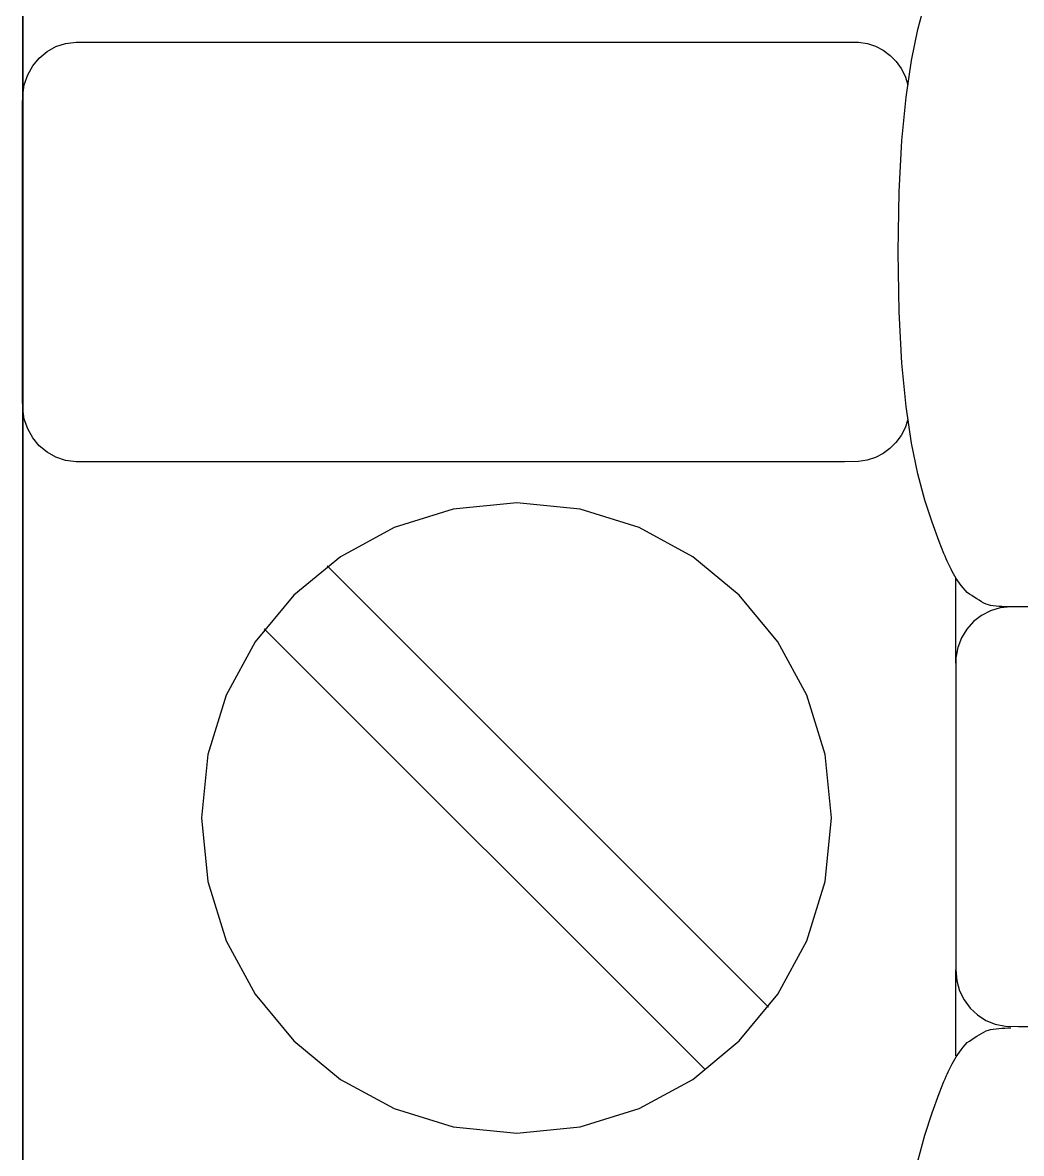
# Model space of a CAD drawing. Extents: x 1 to 47.7, y 0.2 to 35.
# Drawn here: x 36.708 to 37.238, y 9.057 to 9.657 of the extents above; entities that cross this region are included whole.
import ezdxf

# ---------------------------------------------------------------- set-up
doc = ezdxf.new("R2010")
doc.units = 0
doc.header["$MEASUREMENT"] = 0
for name, color, linetype in [('7_1__EMPTY_IO_BOARD_POSITI', 7, 'CONTINUOUS'), ('7_2___8__INDEPENDENT_INPUT', 7, 'CONTINUOUS'), ('7_3___8__OPTOISO_INDEPENDE', 7, 'CONTINUOUS'), ('7_4___24__OPTOISO_INDEPEND', 7, 'CONTINUOUS'), ('7_5___8__INDEPENDENT_INPUT', 7, 'CONTINUOUS'), ('7_6____8__INDEPENDENT_INPU', 7, 'CONTINUOUS'), ('7_7____8__OPTOISO_INDEPEND', 7, 'CONTINUOUS'), ('7_8____8__OPTOISO_INDEPEND', 7, 'CONTINUOUS')]:
    doc.layers.add(name, color=color, linetype=linetype)

msp = doc.modelspace()

# ---------------------------------------------------------------- linework, layer by layer
at = {"layer": '7_1__EMPTY_IO_BOARD_POSITI'}
msp.add_lwpolyline([(36.70819, 8.45), (36.70819, 8.49693), (36.70819, 8.54791), (36.70819, 8.60279), (36.70819, 8.66141), (36.70819, 8.72362), (36.70819, 8.78928), (36.70819, 8.85822), (36.70819, 8.93029), (36.70819, 9.00534), (36.70819, 9.08321), (36.70819, 9.16375), (36.70819, 9.24682), (36.70819, 9.33225), (36.70819, 9.41989), (36.70819, 9.50959), (36.70819, 9.60119), (36.70819, 9.78951)], dxfattribs=at)
at = {"layer": '7_2___8__INDEPENDENT_INPUT'}
for points in [[(36.70795, 9.73009), (36.70795, 9.5967), (36.70795, 9.46688), (36.70795, 9.34107), (36.70795, 9.2197), (36.70795, 9.10324), (36.70795, 8.99213), (36.70795, 8.8868), (36.70795, 8.7877), (36.70795, 8.69529), (36.70795, 8.61), (36.70795, 8.57017), (36.70795, 8.53228), (36.70795, 8.4964), (36.70795, 8.46258)], [(37.23261, 9.34679), (37.23111, 9.3468), (37.22954, 9.34682), (37.22794, 9.34687), (37.22634, 9.34695), (37.22478, 9.34707), (37.2233, 9.34724), (37.22193, 9.34747), (37.2207, 9.34776), (37.21956, 9.34818), (37.21831, 9.34878), (37.21706, 9.34946), (37.21579, 9.35022), (37.21452, 9.35103), (37.21325, 9.35187), (37.21199, 9.35271), (37.21073, 9.35354), (37.20948, 9.35433), (37.20832, 9.35556), (37.20726, 9.35687), (37.20626, 9.35815), (37.20533, 9.35941), (37.20447, 9.36065), (37.20366, 9.36188), (37.2029, 9.36311), (37.20219, 9.36434), (37.20153, 9.36558), (37.20091, 9.36675), (37.20035, 9.36784), (37.19983, 9.3689), (37.19932, 9.36996), (37.19881, 9.37107), (37.19828, 9.37227), (37.19771, 9.3736), (37.1971, 9.37509), (37.19461, 9.38141), (37.19081, 9.39169), (37.18699, 9.40348), (37.18332, 9.4173), (37.17997, 9.43368), (37.17708, 9.45314), (37.17482, 9.47621), (37.17335, 9.50341), (37.17282, 9.53527), (37.17335, 9.56713), (37.17482, 9.59433), (37.17708, 9.6174), (37.17997, 9.63685), (37.18332, 9.65323), (37.18699, 9.66705)], [(37.17794, 9.44621), (37.17645, 9.44177), (37.17433, 9.43768), (37.17164, 9.434), (37.16845, 9.43079), (37.16481, 9.4281), (37.16077, 9.42602), (37.15641, 9.42458), (37.15177, 9.42386), (37.14428, 9.42379), (37.11204, 9.42379), (37.05795, 9.42379), (36.99028, 9.42379), (36.9173, 9.42379), (36.84727, 9.42379), (36.78845, 9.42379), (36.74913, 9.42379), (36.73638, 9.4238), (36.73081, 9.42451), (36.72563, 9.42623), (36.72092, 9.42886), (36.71678, 9.43231), (36.71332, 9.43646), (36.71064, 9.44121), (36.70883, 9.44647), (36.708, 9.45212), (36.70795, 9.4571), (36.70795, 9.47126), (36.70795, 9.49358), (36.70795, 9.5208), (36.70795, 9.54964), (36.70795, 9.57686), (36.70795, 9.59918), (36.70795, 9.61334), (36.708, 9.61832), (36.70883, 9.62397), (36.71064, 9.62923), (36.71332, 9.63398), (36.71678, 9.63813), (36.72092, 9.64157), (36.72563, 9.6442), (36.73081, 9.64592), (36.73638, 9.64663), (36.74913, 9.64664), (36.78845, 9.64664), (36.84727, 9.64664), (36.9173, 9.64664), (36.99028, 9.64664), (37.05795, 9.64664), (37.11204, 9.64664), (37.14428, 9.64664), (37.15178, 9.64656), (37.15645, 9.64584), (37.16083, 9.64439), (37.16487, 9.64228), (37.16851, 9.63956), (37.1717, 9.63632), (37.17437, 9.6326), (37.17647, 9.62847), (37.17794, 9.62399)], [(37.10398, 9.13427), (36.86971, 9.36854)], [(37.20337, 9.3168), (37.20337, 9.36235)], [(37.24831, 9.34679), (37.23261, 9.34679), (37.22705, 9.34625), (37.22184, 9.3447), (37.21709, 9.34223), (37.21288, 9.33894), (37.20932, 9.33495), (37.20651, 9.33034), (37.20453, 9.32522), (37.2035, 9.31969), (37.20337, 9.31518), (37.20337, 9.30338), (37.20337, 9.28283), (37.20337, 9.25671), (37.20337, 9.2282), (37.20337, 9.20049), (37.20337, 9.17675), (37.20337, 9.16018), (37.20337, 9.15395), (37.20389, 9.14825), (37.20541, 9.14291), (37.20782, 9.13803), (37.21101, 9.13372), (37.21491, 9.13006), (37.2194, 9.12717), (37.2244, 9.12514), (37.22979, 9.12408), (37.2367, 9.12395), (37.26643, 9.12395)], [(37.07056, 9.10085), (36.83629, 9.33511)], [(37.20337, 9.1084), (37.20337, 9.15395)], [(37.18332, 9.05247), (37.18699, 9.06628), (37.19081, 9.07807), (37.19461, 9.08835), (37.1971, 9.09467), (37.19771, 9.09617), (37.19828, 9.09749), (37.19881, 9.09869), (37.19932, 9.0998), (37.19983, 9.10086), (37.20035, 9.10192), (37.20091, 9.10301), (37.20153, 9.10418), (37.20219, 9.10542), (37.2029, 9.10665), (37.20366, 9.10788), (37.20447, 9.10911), (37.20533, 9.11036), (37.20626, 9.11161), (37.20726, 9.1129), (37.20832, 9.11421), (37.20948, 9.11543), (37.21073, 9.11623), (37.21199, 9.11705), (37.21325, 9.1179), (37.21452, 9.11873), (37.21579, 9.11954), (37.21706, 9.1203), (37.21831, 9.12099), (37.21956, 9.12158), (37.2207, 9.122), (37.22193, 9.12231), (37.2233, 9.12257), (37.22478, 9.12277), (37.22634, 9.12293), (37.22794, 9.12305), (37.22954, 9.12313), (37.23111, 9.12317), (37.23261, 9.12319)]]:
    msp.add_lwpolyline(points, dxfattribs=at)
msp.add_lwpolyline([(36.97032, 9.06727), (37.004, 9.07067), (37.03537, 9.08042), (37.06375, 9.09585), (37.08848, 9.11629), (37.10887, 9.14107), (37.12427, 9.16951), (37.134, 9.20094), (37.1374, 9.23469), (37.134, 9.26839), (37.12427, 9.29978), (37.10887, 9.32819), (37.08848, 9.35295), (37.06375, 9.37338), (37.03537, 9.38881), (37.004, 9.39856), (36.97032, 9.40195), (36.93662, 9.39856), (36.9052, 9.38881), (36.87676, 9.37338), (36.85197, 9.35295), (36.83151, 9.32819), (36.81605, 9.29978), (36.80628, 9.26839), (36.80287, 9.23469), (36.80628, 9.20094), (36.81605, 9.16951), (36.83151, 9.14107), (36.85197, 9.11629), (36.87676, 9.09585), (36.9052, 9.08042), (36.93662, 9.07067)], close=True, dxfattribs=at)
at = {"layer": '7_3___8__OPTOISO_INDEPENDE'}
for points in [[(36.70795, 9.73009), (36.70795, 9.5967), (36.70795, 9.46688), (36.70795, 9.34107), (36.70795, 9.2197), (36.70795, 9.10324), (36.70795, 8.99213), (36.70795, 8.8868), (36.70795, 8.7877), (36.70795, 8.69529), (36.70795, 8.61), (36.70795, 8.57017), (36.70795, 8.53228), (36.70795, 8.4964), (36.70795, 8.46258)], [(37.23261, 9.34679), (37.23111, 9.3468), (37.22954, 9.34682), (37.22794, 9.34687), (37.22634, 9.34695), (37.22478, 9.34707), (37.2233, 9.34724), (37.22193, 9.34747), (37.2207, 9.34776), (37.21956, 9.34818), (37.21831, 9.34878), (37.21706, 9.34946), (37.21579, 9.35022), (37.21452, 9.35103), (37.21325, 9.35187), (37.21199, 9.35271), (37.21073, 9.35354), (37.20948, 9.35433), (37.20832, 9.35556), (37.20726, 9.35687), (37.20626, 9.35815), (37.20533, 9.35941), (37.20447, 9.36065), (37.20366, 9.36188), (37.2029, 9.36311), (37.20219, 9.36434), (37.20153, 9.36558), (37.20091, 9.36675), (37.20035, 9.36784), (37.19983, 9.3689), (37.19932, 9.36996), (37.19881, 9.37107), (37.19828, 9.37227), (37.19771, 9.3736), (37.1971, 9.37509), (37.19461, 9.38141), (37.19081, 9.39169), (37.18699, 9.40348), (37.18332, 9.4173), (37.17997, 9.43368), (37.17708, 9.45314), (37.17482, 9.47621), (37.17335, 9.50341), (37.17282, 9.53527), (37.17335, 9.56713), (37.17482, 9.59433), (37.17708, 9.6174), (37.17997, 9.63685), (37.18332, 9.65323), (37.18699, 9.66705)], [(37.17794, 9.44621), (37.17645, 9.44177), (37.17433, 9.43768), (37.17164, 9.434), (37.16845, 9.43079), (37.16481, 9.4281), (37.16077, 9.42602), (37.15641, 9.42458), (37.15177, 9.42386), (37.14428, 9.42379), (37.11204, 9.42379), (37.05795, 9.42379), (36.99028, 9.42379), (36.9173, 9.42379), (36.84727, 9.42379), (36.78845, 9.42379), (36.74913, 9.42379), (36.73638, 9.4238), (36.73081, 9.42451), (36.72563, 9.42623), (36.72092, 9.42886), (36.71678, 9.43231), (36.71332, 9.43646), (36.71064, 9.44121), (36.70883, 9.44647), (36.708, 9.45212), (36.70795, 9.4571), (36.70795, 9.47126), (36.70795, 9.49358), (36.70795, 9.5208), (36.70795, 9.54964), (36.70795, 9.57686), (36.70795, 9.59918), (36.70795, 9.61334), (36.708, 9.61832), (36.70883, 9.62397), (36.71064, 9.62923), (36.71332, 9.63398), (36.71678, 9.63813), (36.72092, 9.64157), (36.72563, 9.6442), (36.73081, 9.64592), (36.73638, 9.64663), (36.74913, 9.64664), (36.78845, 9.64664), (36.84727, 9.64664), (36.9173, 9.64664), (36.99028, 9.64664), (37.05795, 9.64664), (37.11204, 9.64664), (37.14428, 9.64664), (37.15178, 9.64656), (37.15645, 9.64584), (37.16083, 9.64439), (37.16487, 9.64228), (37.16851, 9.63956), (37.1717, 9.63632), (37.17437, 9.6326), (37.17647, 9.62847), (37.17794, 9.62399)], [(37.10398, 9.13427), (36.86971, 9.36854)], [(37.20337, 9.3168), (37.20337, 9.36235)], [(37.24831, 9.34679), (37.23261, 9.34679), (37.22705, 9.34625), (37.22184, 9.3447), (37.21709, 9.34223), (37.21288, 9.33894), (37.20932, 9.33495), (37.20651, 9.33034), (37.20453, 9.32522), (37.2035, 9.31969), (37.20337, 9.31518), (37.20337, 9.30338), (37.20337, 9.28283), (37.20337, 9.25671), (37.20337, 9.2282), (37.20337, 9.20049), (37.20337, 9.17675), (37.20337, 9.16018), (37.20337, 9.15395), (37.20389, 9.14825), (37.20541, 9.14291), (37.20782, 9.13803), (37.21101, 9.13372), (37.21491, 9.13006), (37.2194, 9.12717), (37.2244, 9.12514), (37.22979, 9.12408), (37.2367, 9.12395), (37.26643, 9.12395)], [(37.07056, 9.10085), (36.83629, 9.33511)], [(37.20337, 9.1084), (37.20337, 9.15395)], [(37.18332, 9.05247), (37.18699, 9.06628), (37.19081, 9.07807), (37.19461, 9.08835), (37.1971, 9.09467), (37.19771, 9.09617), (37.19828, 9.09749), (37.19881, 9.09869), (37.19932, 9.0998), (37.19983, 9.10086), (37.20035, 9.10192), (37.20091, 9.10301), (37.20153, 9.10418), (37.20219, 9.10542), (37.2029, 9.10665), (37.20366, 9.10788), (37.20447, 9.10911), (37.20533, 9.11036), (37.20626, 9.11161), (37.20726, 9.1129), (37.20832, 9.11421), (37.20948, 9.11543), (37.21073, 9.11623), (37.21199, 9.11705), (37.21325, 9.1179), (37.21452, 9.11873), (37.21579, 9.11954), (37.21706, 9.1203), (37.21831, 9.12099), (37.21956, 9.12158), (37.2207, 9.122), (37.22193, 9.12231), (37.2233, 9.12257), (37.22478, 9.12277), (37.22634, 9.12293), (37.22794, 9.12305), (37.22954, 9.12313), (37.23111, 9.12317), (37.23261, 9.12319)]]:
    msp.add_lwpolyline(points, dxfattribs=at)
msp.add_lwpolyline([(36.97032, 9.06727), (37.004, 9.07067), (37.03537, 9.08042), (37.06375, 9.09585), (37.08848, 9.11629), (37.10887, 9.14107), (37.12427, 9.16951), (37.134, 9.20094), (37.1374, 9.23469), (37.134, 9.26839), (37.12427, 9.29978), (37.10887, 9.32819), (37.08848, 9.35295), (37.06375, 9.37338), (37.03537, 9.38881), (37.004, 9.39856), (36.97032, 9.40195), (36.93662, 9.39856), (36.9052, 9.38881), (36.87676, 9.37338), (36.85197, 9.35295), (36.83151, 9.32819), (36.81605, 9.29978), (36.80628, 9.26839), (36.80287, 9.23469), (36.80628, 9.20094), (36.81605, 9.16951), (36.83151, 9.14107), (36.85197, 9.11629), (36.87676, 9.09585), (36.9052, 9.08042), (36.93662, 9.07067)], close=True, dxfattribs=at)
at = {"layer": '7_4___24__OPTOISO_INDEPEND'}
for points in [[(36.70795, 9.73009), (36.70795, 9.5967), (36.70795, 9.46688), (36.70795, 9.34107), (36.70795, 9.2197), (36.70795, 9.10324), (36.70795, 8.99213), (36.70795, 8.8868), (36.70795, 8.7877), (36.70795, 8.69529), (36.70795, 8.61), (36.70795, 8.57017), (36.70795, 8.53228), (36.70795, 8.4964), (36.70795, 8.46258)], [(37.23261, 9.34679), (37.23111, 9.3468), (37.22954, 9.34682), (37.22794, 9.34687), (37.22634, 9.34695), (37.22478, 9.34707), (37.2233, 9.34724), (37.22193, 9.34747), (37.2207, 9.34776), (37.21956, 9.34818), (37.21831, 9.34878), (37.21706, 9.34946), (37.21579, 9.35022), (37.21452, 9.35103), (37.21325, 9.35187), (37.21199, 9.35271), (37.21073, 9.35354), (37.20948, 9.35433), (37.20832, 9.35556), (37.20726, 9.35687), (37.20626, 9.35815), (37.20533, 9.35941), (37.20447, 9.36065), (37.20366, 9.36188), (37.2029, 9.36311), (37.20219, 9.36434), (37.20153, 9.36558), (37.20091, 9.36675), (37.20035, 9.36784), (37.19983, 9.3689), (37.19932, 9.36996), (37.19881, 9.37107), (37.19828, 9.37227), (37.19771, 9.3736), (37.1971, 9.37509), (37.19461, 9.38141), (37.19081, 9.39169), (37.18699, 9.40348), (37.18332, 9.4173), (37.17997, 9.43368), (37.17708, 9.45314), (37.17482, 9.47621), (37.17335, 9.50341), (37.17282, 9.53527), (37.17335, 9.56713), (37.17482, 9.59433), (37.17708, 9.6174), (37.17997, 9.63685), (37.18332, 9.65323), (37.18699, 9.66705)], [(37.17794, 9.44621), (37.17645, 9.44177), (37.17433, 9.43768), (37.17164, 9.434), (37.16845, 9.43079), (37.16481, 9.4281), (37.16077, 9.42602), (37.15641, 9.42458), (37.15177, 9.42386), (37.14428, 9.42379), (37.11204, 9.42379), (37.05795, 9.42379), (36.99028, 9.42379), (36.9173, 9.42379), (36.84727, 9.42379), (36.78845, 9.42379), (36.74913, 9.42379), (36.73638, 9.4238), (36.73081, 9.42451), (36.72563, 9.42623), (36.72092, 9.42886), (36.71678, 9.43231), (36.71332, 9.43646), (36.71064, 9.44121), (36.70883, 9.44647), (36.708, 9.45212), (36.70795, 9.4571), (36.70795, 9.47126), (36.70795, 9.49358), (36.70795, 9.5208), (36.70795, 9.54964), (36.70795, 9.57686), (36.70795, 9.59918), (36.70795, 9.61334), (36.708, 9.61832), (36.70883, 9.62397), (36.71064, 9.62923), (36.71332, 9.63398), (36.71678, 9.63813), (36.72092, 9.64157), (36.72563, 9.6442), (36.73081, 9.64592), (36.73638, 9.64663), (36.74913, 9.64664), (36.78845, 9.64664), (36.84727, 9.64664), (36.9173, 9.64664), (36.99028, 9.64664), (37.05795, 9.64664), (37.11204, 9.64664), (37.14428, 9.64664), (37.15178, 9.64656), (37.15645, 9.64584), (37.16083, 9.64439), (37.16487, 9.64228), (37.16851, 9.63956), (37.1717, 9.63632), (37.17437, 9.6326), (37.17647, 9.62847), (37.17794, 9.62399)], [(37.10398, 9.13427), (36.86971, 9.36854)], [(37.20337, 9.3168), (37.20337, 9.36235)], [(37.24831, 9.34679), (37.23261, 9.34679), (37.22705, 9.34625), (37.22184, 9.3447), (37.21709, 9.34223), (37.21288, 9.33894), (37.20932, 9.33495), (37.20651, 9.33034), (37.20453, 9.32522), (37.2035, 9.31969), (37.20337, 9.31518), (37.20337, 9.30338), (37.20337, 9.28283), (37.20337, 9.25671), (37.20337, 9.2282), (37.20337, 9.20049), (37.20337, 9.17675), (37.20337, 9.16018), (37.20337, 9.15395), (37.20389, 9.14825), (37.20541, 9.14291), (37.20782, 9.13803), (37.21101, 9.13372), (37.21491, 9.13006), (37.2194, 9.12717), (37.2244, 9.12514), (37.22979, 9.12408), (37.2367, 9.12395), (37.26643, 9.12395)], [(37.07056, 9.10085), (36.83629, 9.33511)], [(37.20337, 9.1084), (37.20337, 9.15395)], [(37.18332, 9.05247), (37.18699, 9.06628), (37.19081, 9.07807), (37.19461, 9.08835), (37.1971, 9.09467), (37.19771, 9.09617), (37.19828, 9.09749), (37.19881, 9.09869), (37.19932, 9.0998), (37.19983, 9.10086), (37.20035, 9.10192), (37.20091, 9.10301), (37.20153, 9.10418), (37.20219, 9.10542), (37.2029, 9.10665), (37.20366, 9.10788), (37.20447, 9.10911), (37.20533, 9.11036), (37.20626, 9.11161), (37.20726, 9.1129), (37.20832, 9.11421), (37.20948, 9.11543), (37.21073, 9.11623), (37.21199, 9.11705), (37.21325, 9.1179), (37.21452, 9.11873), (37.21579, 9.11954), (37.21706, 9.1203), (37.21831, 9.12099), (37.21956, 9.12158), (37.2207, 9.122), (37.22193, 9.12231), (37.2233, 9.12257), (37.22478, 9.12277), (37.22634, 9.12293), (37.22794, 9.12305), (37.22954, 9.12313), (37.23111, 9.12317), (37.23261, 9.12319)]]:
    msp.add_lwpolyline(points, dxfattribs=at)
msp.add_lwpolyline([(36.97032, 9.06727), (37.004, 9.07067), (37.03537, 9.08042), (37.06375, 9.09585), (37.08848, 9.11629), (37.10887, 9.14107), (37.12427, 9.16951), (37.134, 9.20094), (37.1374, 9.23469), (37.134, 9.26839), (37.12427, 9.29978), (37.10887, 9.32819), (37.08848, 9.35295), (37.06375, 9.37338), (37.03537, 9.38881), (37.004, 9.39856), (36.97032, 9.40195), (36.93662, 9.39856), (36.9052, 9.38881), (36.87676, 9.37338), (36.85197, 9.35295), (36.83151, 9.32819), (36.81605, 9.29978), (36.80628, 9.26839), (36.80287, 9.23469), (36.80628, 9.20094), (36.81605, 9.16951), (36.83151, 9.14107), (36.85197, 9.11629), (36.87676, 9.09585), (36.9052, 9.08042), (36.93662, 9.07067)], close=True, dxfattribs=at)
at = {"layer": '7_5___8__INDEPENDENT_INPUT'}
for points in [[(36.70795, 9.73009), (36.70795, 9.5967), (36.70795, 9.46688), (36.70795, 9.34107), (36.70795, 9.2197), (36.70795, 9.10324), (36.70795, 8.99213), (36.70795, 8.8868), (36.70795, 8.7877), (36.70795, 8.69529), (36.70795, 8.61), (36.70795, 8.57017), (36.70795, 8.53228), (36.70795, 8.4964), (36.70795, 8.46258)], [(37.23261, 9.34679), (37.23111, 9.3468), (37.22954, 9.34682), (37.22794, 9.34687), (37.22634, 9.34695), (37.22478, 9.34707), (37.2233, 9.34724), (37.22193, 9.34747), (37.2207, 9.34776), (37.21956, 9.34818), (37.21831, 9.34878), (37.21706, 9.34946), (37.21579, 9.35022), (37.21452, 9.35103), (37.21325, 9.35187), (37.21199, 9.35271), (37.21073, 9.35354), (37.20948, 9.35433), (37.20832, 9.35556), (37.20726, 9.35687), (37.20626, 9.35815), (37.20533, 9.35941), (37.20447, 9.36065), (37.20366, 9.36188), (37.2029, 9.36311), (37.20219, 9.36434), (37.20153, 9.36558), (37.20091, 9.36675), (37.20035, 9.36784), (37.19983, 9.3689), (37.19932, 9.36996), (37.19881, 9.37107), (37.19828, 9.37227), (37.19771, 9.3736), (37.1971, 9.37509), (37.19461, 9.38141), (37.19081, 9.39169), (37.18699, 9.40348), (37.18332, 9.4173), (37.17997, 9.43368), (37.17708, 9.45314), (37.17482, 9.47621), (37.17335, 9.50341), (37.17282, 9.53527), (37.17335, 9.56713), (37.17482, 9.59433), (37.17708, 9.6174), (37.17997, 9.63685), (37.18332, 9.65323), (37.18699, 9.66705)], [(37.17794, 9.44621), (37.17645, 9.44177), (37.17433, 9.43768), (37.17164, 9.434), (37.16845, 9.43079), (37.16481, 9.4281), (37.16077, 9.42602), (37.15641, 9.42458), (37.15177, 9.42386), (37.14428, 9.42379), (37.11204, 9.42379), (37.05795, 9.42379), (36.99028, 9.42379), (36.9173, 9.42379), (36.84727, 9.42379), (36.78845, 9.42379), (36.74913, 9.42379), (36.73638, 9.4238), (36.73081, 9.42451), (36.72563, 9.42623), (36.72092, 9.42886), (36.71678, 9.43231), (36.71332, 9.43646), (36.71064, 9.44121), (36.70883, 9.44647), (36.708, 9.45212), (36.70795, 9.4571), (36.70795, 9.47126), (36.70795, 9.49358), (36.70795, 9.5208), (36.70795, 9.54964), (36.70795, 9.57686), (36.70795, 9.59918), (36.70795, 9.61334), (36.708, 9.61832), (36.70883, 9.62397), (36.71064, 9.62923), (36.71332, 9.63398), (36.71678, 9.63813), (36.72092, 9.64157), (36.72563, 9.6442), (36.73081, 9.64592), (36.73638, 9.64663), (36.74913, 9.64664), (36.78845, 9.64664), (36.84727, 9.64664), (36.9173, 9.64664), (36.99028, 9.64664), (37.05795, 9.64664), (37.11204, 9.64664), (37.14428, 9.64664), (37.15178, 9.64656), (37.15645, 9.64584), (37.16083, 9.64439), (37.16487, 9.64228), (37.16851, 9.63956), (37.1717, 9.63632), (37.17437, 9.6326), (37.17647, 9.62847), (37.17794, 9.62399)], [(37.10398, 9.13427), (36.86971, 9.36854)], [(37.20337, 9.3168), (37.20337, 9.36235)], [(37.24831, 9.34679), (37.23261, 9.34679), (37.22705, 9.34625), (37.22184, 9.3447), (37.21709, 9.34223), (37.21288, 9.33894), (37.20932, 9.33495), (37.20651, 9.33034), (37.20453, 9.32522), (37.2035, 9.31969), (37.20337, 9.31518), (37.20337, 9.30338), (37.20337, 9.28283), (37.20337, 9.25671), (37.20337, 9.2282), (37.20337, 9.20049), (37.20337, 9.17675), (37.20337, 9.16018), (37.20337, 9.15395), (37.20389, 9.14825), (37.20541, 9.14291), (37.20782, 9.13803), (37.21101, 9.13372), (37.21491, 9.13006), (37.2194, 9.12717), (37.2244, 9.12514), (37.22979, 9.12408), (37.2367, 9.12395), (37.26643, 9.12395)], [(37.07056, 9.10085), (36.83629, 9.33511)], [(37.20337, 9.1084), (37.20337, 9.15395)], [(37.18332, 9.05247), (37.18699, 9.06628), (37.19081, 9.07807), (37.19461, 9.08835), (37.1971, 9.09467), (37.19771, 9.09617), (37.19828, 9.09749), (37.19881, 9.09869), (37.19932, 9.0998), (37.19983, 9.10086), (37.20035, 9.10192), (37.20091, 9.10301), (37.20153, 9.10418), (37.20219, 9.10542), (37.2029, 9.10665), (37.20366, 9.10788), (37.20447, 9.10911), (37.20533, 9.11036), (37.20626, 9.11161), (37.20726, 9.1129), (37.20832, 9.11421), (37.20948, 9.11543), (37.21073, 9.11623), (37.21199, 9.11705), (37.21325, 9.1179), (37.21452, 9.11873), (37.21579, 9.11954), (37.21706, 9.1203), (37.21831, 9.12099), (37.21956, 9.12158), (37.2207, 9.122), (37.22193, 9.12231), (37.2233, 9.12257), (37.22478, 9.12277), (37.22634, 9.12293), (37.22794, 9.12305), (37.22954, 9.12313), (37.23111, 9.12317), (37.23261, 9.12319)]]:
    msp.add_lwpolyline(points, dxfattribs=at)
msp.add_lwpolyline([(36.97032, 9.06727), (37.004, 9.07067), (37.03537, 9.08042), (37.06375, 9.09585), (37.08848, 9.11629), (37.10887, 9.14107), (37.12427, 9.16951), (37.134, 9.20094), (37.1374, 9.23469), (37.134, 9.26839), (37.12427, 9.29978), (37.10887, 9.32819), (37.08848, 9.35295), (37.06375, 9.37338), (37.03537, 9.38881), (37.004, 9.39856), (36.97032, 9.40195), (36.93662, 9.39856), (36.9052, 9.38881), (36.87676, 9.37338), (36.85197, 9.35295), (36.83151, 9.32819), (36.81605, 9.29978), (36.80628, 9.26839), (36.80287, 9.23469), (36.80628, 9.20094), (36.81605, 9.16951), (36.83151, 9.14107), (36.85197, 9.11629), (36.87676, 9.09585), (36.9052, 9.08042), (36.93662, 9.07067)], close=True, dxfattribs=at)
at = {"layer": '7_6____8__INDEPENDENT_INPU'}
for points in [[(36.70795, 9.73009), (36.70795, 9.5967), (36.70795, 9.46688), (36.70795, 9.34107), (36.70795, 9.2197), (36.70795, 9.10324), (36.70795, 8.99213), (36.70795, 8.8868), (36.70795, 8.7877), (36.70795, 8.69529), (36.70795, 8.61), (36.70795, 8.57017), (36.70795, 8.53228), (36.70795, 8.4964), (36.70795, 8.46258)], [(37.23261, 9.34679), (37.23111, 9.3468), (37.22954, 9.34682), (37.22794, 9.34687), (37.22634, 9.34695), (37.22478, 9.34707), (37.2233, 9.34724), (37.22193, 9.34747), (37.2207, 9.34776), (37.21956, 9.34818), (37.21831, 9.34878), (37.21706, 9.34946), (37.21579, 9.35022), (37.21452, 9.35103), (37.21325, 9.35187), (37.21199, 9.35271), (37.21073, 9.35354), (37.20948, 9.35433), (37.20832, 9.35556), (37.20726, 9.35687), (37.20626, 9.35815), (37.20533, 9.35941), (37.20447, 9.36065), (37.20366, 9.36188), (37.2029, 9.36311), (37.20219, 9.36434), (37.20153, 9.36558), (37.20091, 9.36675), (37.20035, 9.36784), (37.19983, 9.3689), (37.19932, 9.36996), (37.19881, 9.37107), (37.19828, 9.37227), (37.19771, 9.3736), (37.1971, 9.37509), (37.19461, 9.38141), (37.19081, 9.39169), (37.18699, 9.40348), (37.18332, 9.4173), (37.17997, 9.43368), (37.17708, 9.45314), (37.17482, 9.47621), (37.17335, 9.50341), (37.17282, 9.53527), (37.17335, 9.56713), (37.17482, 9.59433), (37.17708, 9.6174), (37.17997, 9.63685), (37.18332, 9.65323), (37.18699, 9.66705)], [(37.17794, 9.44621), (37.17645, 9.44177), (37.17433, 9.43768), (37.17164, 9.434), (37.16845, 9.43079), (37.16481, 9.4281), (37.16077, 9.42602), (37.15641, 9.42458), (37.15177, 9.42386), (37.14428, 9.42379), (37.11204, 9.42379), (37.05795, 9.42379), (36.99028, 9.42379), (36.9173, 9.42379), (36.84727, 9.42379), (36.78845, 9.42379), (36.74913, 9.42379), (36.73638, 9.4238), (36.73081, 9.42451), (36.72563, 9.42623), (36.72092, 9.42886), (36.71678, 9.43231), (36.71332, 9.43646), (36.71064, 9.44121), (36.70883, 9.44647), (36.708, 9.45212), (36.70795, 9.4571), (36.70795, 9.47126), (36.70795, 9.49358), (36.70795, 9.5208), (36.70795, 9.54964), (36.70795, 9.57686), (36.70795, 9.59918), (36.70795, 9.61334), (36.708, 9.61832), (36.70883, 9.62397), (36.71064, 9.62923), (36.71332, 9.63398), (36.71678, 9.63813), (36.72092, 9.64157), (36.72563, 9.6442), (36.73081, 9.64592), (36.73638, 9.64663), (36.74913, 9.64664), (36.78845, 9.64664), (36.84727, 9.64664), (36.9173, 9.64664), (36.99028, 9.64664), (37.05795, 9.64664), (37.11204, 9.64664), (37.14428, 9.64664), (37.15178, 9.64656), (37.15645, 9.64584), (37.16083, 9.64439), (37.16487, 9.64228), (37.16851, 9.63956), (37.1717, 9.63632), (37.17437, 9.6326), (37.17647, 9.62847), (37.17794, 9.62399)], [(37.10398, 9.13427), (36.86971, 9.36854)], [(37.20337, 9.3168), (37.20337, 9.36235)], [(37.24831, 9.34679), (37.23261, 9.34679), (37.22705, 9.34625), (37.22184, 9.3447), (37.21709, 9.34223), (37.21288, 9.33894), (37.20932, 9.33495), (37.20651, 9.33034), (37.20453, 9.32522), (37.2035, 9.31969), (37.20337, 9.31518), (37.20337, 9.30338), (37.20337, 9.28283), (37.20337, 9.25671), (37.20337, 9.2282), (37.20337, 9.20049), (37.20337, 9.17675), (37.20337, 9.16018), (37.20337, 9.15395), (37.20389, 9.14825), (37.20541, 9.14291), (37.20782, 9.13803), (37.21101, 9.13372), (37.21491, 9.13006), (37.2194, 9.12717), (37.2244, 9.12514), (37.22979, 9.12408), (37.2367, 9.12395), (37.26643, 9.12395)], [(37.07056, 9.10085), (36.83629, 9.33511)], [(37.20337, 9.1084), (37.20337, 9.15395)], [(37.18332, 9.05247), (37.18699, 9.06628), (37.19081, 9.07807), (37.19461, 9.08835), (37.1971, 9.09467), (37.19771, 9.09617), (37.19828, 9.09749), (37.19881, 9.09869), (37.19932, 9.0998), (37.19983, 9.10086), (37.20035, 9.10192), (37.20091, 9.10301), (37.20153, 9.10418), (37.20219, 9.10542), (37.2029, 9.10665), (37.20366, 9.10788), (37.20447, 9.10911), (37.20533, 9.11036), (37.20626, 9.11161), (37.20726, 9.1129), (37.20832, 9.11421), (37.20948, 9.11543), (37.21073, 9.11623), (37.21199, 9.11705), (37.21325, 9.1179), (37.21452, 9.11873), (37.21579, 9.11954), (37.21706, 9.1203), (37.21831, 9.12099), (37.21956, 9.12158), (37.2207, 9.122), (37.22193, 9.12231), (37.2233, 9.12257), (37.22478, 9.12277), (37.22634, 9.12293), (37.22794, 9.12305), (37.22954, 9.12313), (37.23111, 9.12317), (37.23261, 9.12319)]]:
    msp.add_lwpolyline(points, dxfattribs=at)
msp.add_lwpolyline([(36.97032, 9.06727), (37.004, 9.07067), (37.03537, 9.08042), (37.06375, 9.09585), (37.08848, 9.11629), (37.10887, 9.14107), (37.12427, 9.16951), (37.134, 9.20094), (37.1374, 9.23469), (37.134, 9.26839), (37.12427, 9.29978), (37.10887, 9.32819), (37.08848, 9.35295), (37.06375, 9.37338), (37.03537, 9.38881), (37.004, 9.39856), (36.97032, 9.40195), (36.93662, 9.39856), (36.9052, 9.38881), (36.87676, 9.37338), (36.85197, 9.35295), (36.83151, 9.32819), (36.81605, 9.29978), (36.80628, 9.26839), (36.80287, 9.23469), (36.80628, 9.20094), (36.81605, 9.16951), (36.83151, 9.14107), (36.85197, 9.11629), (36.87676, 9.09585), (36.9052, 9.08042), (36.93662, 9.07067)], close=True, dxfattribs=at)
at = {"layer": '7_7____8__OPTOISO_INDEPEND'}
for points in [[(36.70795, 9.73009), (36.70795, 9.5967), (36.70795, 9.46688), (36.70795, 9.34107), (36.70795, 9.2197), (36.70795, 9.10324), (36.70795, 8.99213), (36.70795, 8.8868), (36.70795, 8.7877), (36.70795, 8.69529), (36.70795, 8.61), (36.70795, 8.57017), (36.70795, 8.53228), (36.70795, 8.4964), (36.70795, 8.46258)], [(37.23261, 9.34679), (37.23111, 9.3468), (37.22954, 9.34682), (37.22794, 9.34687), (37.22634, 9.34695), (37.22478, 9.34707), (37.2233, 9.34724), (37.22193, 9.34747), (37.2207, 9.34776), (37.21956, 9.34818), (37.21831, 9.34878), (37.21706, 9.34946), (37.21579, 9.35022), (37.21452, 9.35103), (37.21325, 9.35187), (37.21199, 9.35271), (37.21073, 9.35354), (37.20948, 9.35433), (37.20832, 9.35556), (37.20726, 9.35687), (37.20626, 9.35815), (37.20533, 9.35941), (37.20447, 9.36065), (37.20366, 9.36188), (37.2029, 9.36311), (37.20219, 9.36434), (37.20153, 9.36558), (37.20091, 9.36675), (37.20035, 9.36784), (37.19983, 9.3689), (37.19932, 9.36996), (37.19881, 9.37107), (37.19828, 9.37227), (37.19771, 9.3736), (37.1971, 9.37509), (37.19461, 9.38141), (37.19081, 9.39169), (37.18699, 9.40348), (37.18332, 9.4173), (37.17997, 9.43368), (37.17708, 9.45314), (37.17482, 9.47621), (37.17335, 9.50341), (37.17282, 9.53527), (37.17335, 9.56713), (37.17482, 9.59433), (37.17708, 9.6174), (37.17997, 9.63685), (37.18332, 9.65323), (37.18699, 9.66705)], [(37.17794, 9.44621), (37.17645, 9.44177), (37.17433, 9.43768), (37.17164, 9.434), (37.16845, 9.43079), (37.16481, 9.4281), (37.16077, 9.42602), (37.15641, 9.42458), (37.15177, 9.42386), (37.14428, 9.42379), (37.11204, 9.42379), (37.05795, 9.42379), (36.99028, 9.42379), (36.9173, 9.42379), (36.84727, 9.42379), (36.78845, 9.42379), (36.74913, 9.42379), (36.73638, 9.4238), (36.73081, 9.42451), (36.72563, 9.42623), (36.72092, 9.42886), (36.71678, 9.43231), (36.71332, 9.43646), (36.71064, 9.44121), (36.70883, 9.44647), (36.708, 9.45212), (36.70795, 9.4571), (36.70795, 9.47126), (36.70795, 9.49358), (36.70795, 9.5208), (36.70795, 9.54964), (36.70795, 9.57686), (36.70795, 9.59918), (36.70795, 9.61334), (36.708, 9.61832), (36.70883, 9.62397), (36.71064, 9.62923), (36.71332, 9.63398), (36.71678, 9.63813), (36.72092, 9.64157), (36.72563, 9.6442), (36.73081, 9.64592), (36.73638, 9.64663), (36.74913, 9.64664), (36.78845, 9.64664), (36.84727, 9.64664), (36.9173, 9.64664), (36.99028, 9.64664), (37.05795, 9.64664), (37.11204, 9.64664), (37.14428, 9.64664), (37.15178, 9.64656), (37.15645, 9.64584), (37.16083, 9.64439), (37.16487, 9.64228), (37.16851, 9.63956), (37.1717, 9.63632), (37.17437, 9.6326), (37.17647, 9.62847), (37.17794, 9.62399)], [(37.10398, 9.13427), (36.86971, 9.36854)], [(37.20337, 9.3168), (37.20337, 9.36235)], [(37.24831, 9.34679), (37.23261, 9.34679), (37.22705, 9.34625), (37.22184, 9.3447), (37.21709, 9.34223), (37.21288, 9.33894), (37.20932, 9.33495), (37.20651, 9.33034), (37.20453, 9.32522), (37.2035, 9.31969), (37.20337, 9.31518), (37.20337, 9.30338), (37.20337, 9.28283), (37.20337, 9.25671), (37.20337, 9.2282), (37.20337, 9.20049), (37.20337, 9.17675), (37.20337, 9.16018), (37.20337, 9.15395), (37.20389, 9.14825), (37.20541, 9.14291), (37.20782, 9.13803), (37.21101, 9.13372), (37.21491, 9.13006), (37.2194, 9.12717), (37.2244, 9.12514), (37.22979, 9.12408), (37.2367, 9.12395), (37.26643, 9.12395)], [(37.07056, 9.10085), (36.83629, 9.33511)], [(37.20337, 9.1084), (37.20337, 9.15395)], [(37.18332, 9.05247), (37.18699, 9.06628), (37.19081, 9.07807), (37.19461, 9.08835), (37.1971, 9.09467), (37.19771, 9.09617), (37.19828, 9.09749), (37.19881, 9.09869), (37.19932, 9.0998), (37.19983, 9.10086), (37.20035, 9.10192), (37.20091, 9.10301), (37.20153, 9.10418), (37.20219, 9.10542), (37.2029, 9.10665), (37.20366, 9.10788), (37.20447, 9.10911), (37.20533, 9.11036), (37.20626, 9.11161), (37.20726, 9.1129), (37.20832, 9.11421), (37.20948, 9.11543), (37.21073, 9.11623), (37.21199, 9.11705), (37.21325, 9.1179), (37.21452, 9.11873), (37.21579, 9.11954), (37.21706, 9.1203), (37.21831, 9.12099), (37.21956, 9.12158), (37.2207, 9.122), (37.22193, 9.12231), (37.2233, 9.12257), (37.22478, 9.12277), (37.22634, 9.12293), (37.22794, 9.12305), (37.22954, 9.12313), (37.23111, 9.12317), (37.23261, 9.12319)]]:
    msp.add_lwpolyline(points, dxfattribs=at)
msp.add_lwpolyline([(36.97032, 9.06727), (37.004, 9.07067), (37.03537, 9.08042), (37.06375, 9.09585), (37.08848, 9.11629), (37.10887, 9.14107), (37.12427, 9.16951), (37.134, 9.20094), (37.1374, 9.23469), (37.134, 9.26839), (37.12427, 9.29978), (37.10887, 9.32819), (37.08848, 9.35295), (37.06375, 9.37338), (37.03537, 9.38881), (37.004, 9.39856), (36.97032, 9.40195), (36.93662, 9.39856), (36.9052, 9.38881), (36.87676, 9.37338), (36.85197, 9.35295), (36.83151, 9.32819), (36.81605, 9.29978), (36.80628, 9.26839), (36.80287, 9.23469), (36.80628, 9.20094), (36.81605, 9.16951), (36.83151, 9.14107), (36.85197, 9.11629), (36.87676, 9.09585), (36.9052, 9.08042), (36.93662, 9.07067)], close=True, dxfattribs=at)
at = {"layer": '7_8____8__OPTOISO_INDEPEND'}
for points in [[(36.70795, 9.73009), (36.70795, 9.5967), (36.70795, 9.46688), (36.70795, 9.34107), (36.70795, 9.2197), (36.70795, 9.10324), (36.70795, 8.99213), (36.70795, 8.8868), (36.70795, 8.7877), (36.70795, 8.69529), (36.70795, 8.61), (36.70795, 8.57017), (36.70795, 8.53228), (36.70795, 8.4964), (36.70795, 8.46258)], [(37.23261, 9.34679), (37.23111, 9.3468), (37.22954, 9.34682), (37.22794, 9.34687), (37.22634, 9.34695), (37.22478, 9.34707), (37.2233, 9.34724), (37.22193, 9.34747), (37.2207, 9.34776), (37.21956, 9.34818), (37.21831, 9.34878), (37.21706, 9.34946), (37.21579, 9.35022), (37.21452, 9.35103), (37.21325, 9.35187), (37.21199, 9.35271), (37.21073, 9.35354), (37.20948, 9.35433), (37.20832, 9.35556), (37.20726, 9.35687), (37.20626, 9.35815), (37.20533, 9.35941), (37.20447, 9.36065), (37.20366, 9.36188), (37.2029, 9.36311), (37.20219, 9.36434), (37.20153, 9.36558), (37.20091, 9.36675), (37.20035, 9.36784), (37.19983, 9.3689), (37.19932, 9.36996), (37.19881, 9.37107), (37.19828, 9.37227), (37.19771, 9.3736), (37.1971, 9.37509), (37.19461, 9.38141), (37.19081, 9.39169), (37.18699, 9.40348), (37.18332, 9.4173), (37.17997, 9.43368), (37.17708, 9.45314), (37.17482, 9.47621), (37.17335, 9.50341), (37.17282, 9.53527), (37.17335, 9.56713), (37.17482, 9.59433), (37.17708, 9.6174), (37.17997, 9.63685), (37.18332, 9.65323), (37.18699, 9.66705)], [(37.17794, 9.44621), (37.17645, 9.44177), (37.17433, 9.43768), (37.17164, 9.434), (37.16845, 9.43079), (37.16481, 9.4281), (37.16077, 9.42602), (37.15641, 9.42458), (37.15177, 9.42386), (37.14428, 9.42379), (37.11204, 9.42379), (37.05795, 9.42379), (36.99028, 9.42379), (36.9173, 9.42379), (36.84727, 9.42379), (36.78845, 9.42379), (36.74913, 9.42379), (36.73638, 9.4238), (36.73081, 9.42451), (36.72563, 9.42623), (36.72092, 9.42886), (36.71678, 9.43231), (36.71332, 9.43646), (36.71064, 9.44121), (36.70883, 9.44647), (36.708, 9.45212), (36.70795, 9.4571), (36.70795, 9.47126), (36.70795, 9.49358), (36.70795, 9.5208), (36.70795, 9.54964), (36.70795, 9.57686), (36.70795, 9.59918), (36.70795, 9.61334), (36.708, 9.61832), (36.70883, 9.62397), (36.71064, 9.62923), (36.71332, 9.63398), (36.71678, 9.63813), (36.72092, 9.64157), (36.72563, 9.6442), (36.73081, 9.64592), (36.73638, 9.64663), (36.74913, 9.64664), (36.78845, 9.64664), (36.84727, 9.64664), (36.9173, 9.64664), (36.99028, 9.64664), (37.05795, 9.64664), (37.11204, 9.64664), (37.14428, 9.64664), (37.15178, 9.64656), (37.15645, 9.64584), (37.16083, 9.64439), (37.16487, 9.64228), (37.16851, 9.63956), (37.1717, 9.63632), (37.17437, 9.6326), (37.17647, 9.62847), (37.17794, 9.62399)], [(37.10398, 9.13427), (36.86971, 9.36854)], [(37.20337, 9.3168), (37.20337, 9.36235)], [(37.24831, 9.34679), (37.23261, 9.34679), (37.22705, 9.34625), (37.22184, 9.3447), (37.21709, 9.34223), (37.21288, 9.33894), (37.20932, 9.33495), (37.20651, 9.33034), (37.20453, 9.32522), (37.2035, 9.31969), (37.20337, 9.31518), (37.20337, 9.30338), (37.20337, 9.28283), (37.20337, 9.25671), (37.20337, 9.2282), (37.20337, 9.20049), (37.20337, 9.17675), (37.20337, 9.16018), (37.20337, 9.15395), (37.20389, 9.14825), (37.20541, 9.14291), (37.20782, 9.13803), (37.21101, 9.13372), (37.21491, 9.13006), (37.2194, 9.12717), (37.2244, 9.12514), (37.22979, 9.12408), (37.2367, 9.12395), (37.26643, 9.12395)], [(37.07056, 9.10085), (36.83629, 9.33511)], [(37.20337, 9.1084), (37.20337, 9.15395)], [(37.18332, 9.05247), (37.18699, 9.06628), (37.19081, 9.07807), (37.19461, 9.08835), (37.1971, 9.09467), (37.19771, 9.09617), (37.19828, 9.09749), (37.19881, 9.09869), (37.19932, 9.0998), (37.19983, 9.10086), (37.20035, 9.10192), (37.20091, 9.10301), (37.20153, 9.10418), (37.20219, 9.10542), (37.2029, 9.10665), (37.20366, 9.10788), (37.20447, 9.10911), (37.20533, 9.11036), (37.20626, 9.11161), (37.20726, 9.1129), (37.20832, 9.11421), (37.20948, 9.11543), (37.21073, 9.11623), (37.21199, 9.11705), (37.21325, 9.1179), (37.21452, 9.11873), (37.21579, 9.11954), (37.21706, 9.1203), (37.21831, 9.12099), (37.21956, 9.12158), (37.2207, 9.122), (37.22193, 9.12231), (37.2233, 9.12257), (37.22478, 9.12277), (37.22634, 9.12293), (37.22794, 9.12305), (37.22954, 9.12313), (37.23111, 9.12317), (37.23261, 9.12319)]]:
    msp.add_lwpolyline(points, dxfattribs=at)
msp.add_lwpolyline([(36.97032, 9.06727), (37.004, 9.07067), (37.03537, 9.08042), (37.06375, 9.09585), (37.08848, 9.11629), (37.10887, 9.14107), (37.12427, 9.16951), (37.134, 9.20094), (37.1374, 9.23469), (37.134, 9.26839), (37.12427, 9.29978), (37.10887, 9.32819), (37.08848, 9.35295), (37.06375, 9.37338), (37.03537, 9.38881), (37.004, 9.39856), (36.97032, 9.40195), (36.93662, 9.39856), (36.9052, 9.38881), (36.87676, 9.37338), (36.85197, 9.35295), (36.83151, 9.32819), (36.81605, 9.29978), (36.80628, 9.26839), (36.80287, 9.23469), (36.80628, 9.20094), (36.81605, 9.16951), (36.83151, 9.14107), (36.85197, 9.11629), (36.87676, 9.09585), (36.9052, 9.08042), (36.93662, 9.07067)], close=True, dxfattribs=at)

doc.saveas('drawing.dxf')
